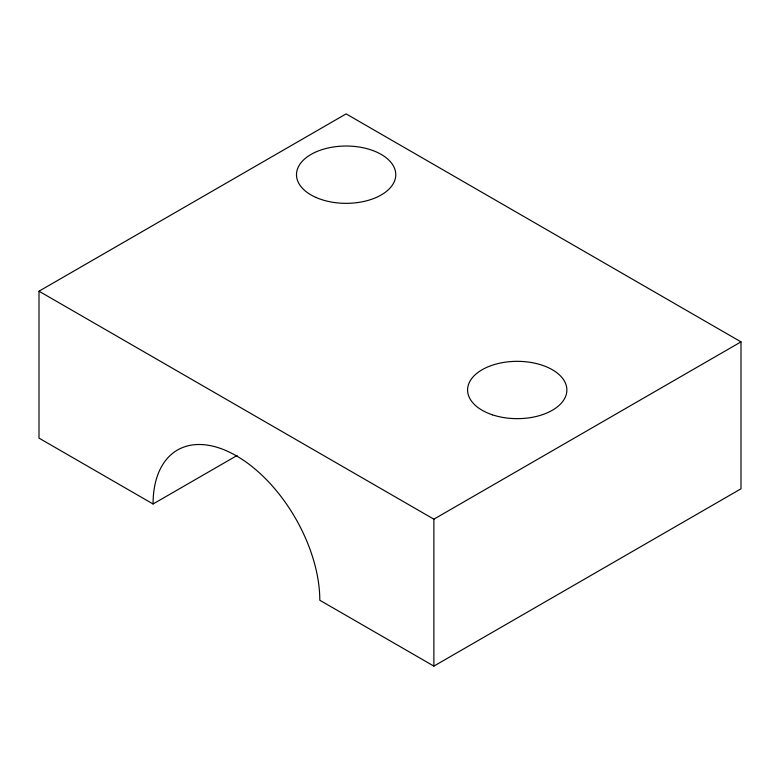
<?xml version="1.0" encoding="UTF-8"?>
<svg xmlns="http://www.w3.org/2000/svg" width="780" height="780" viewBox="0 0 780 780"><rect width="100%" height="100%" fill="white"/><g stroke="black" fill="none" stroke-linecap="round" stroke-linejoin="round"><path stroke-width="1.17" d="M39 291.203L346.125 113.89L741 341.874L741 488.797L433.875 666.11L319.8 600.249A117.897 68.065 60 0 0 236.438 455.861A117.897 68.065 60 0 0 153.075 503.987L39 438.126L39 291.203L433.875 519.188L741 341.874M153.075 503.987L237.061 455.5M433.875 519.188L433.875 666.11M492.414 414.814A49.637 28.655 0 0 0 566.875 390A49.637 28.655 0 0 0 492.414 365.177A49.637 28.655 0 0 0 492.414 414.814M315.91 197.418A49.637 28.655 0 0 0 395.343 178.425A49.637 28.655 0 0 0 327.132 148.21A49.637 28.655 0 0 0 315.91 197.418"/></g></svg>
